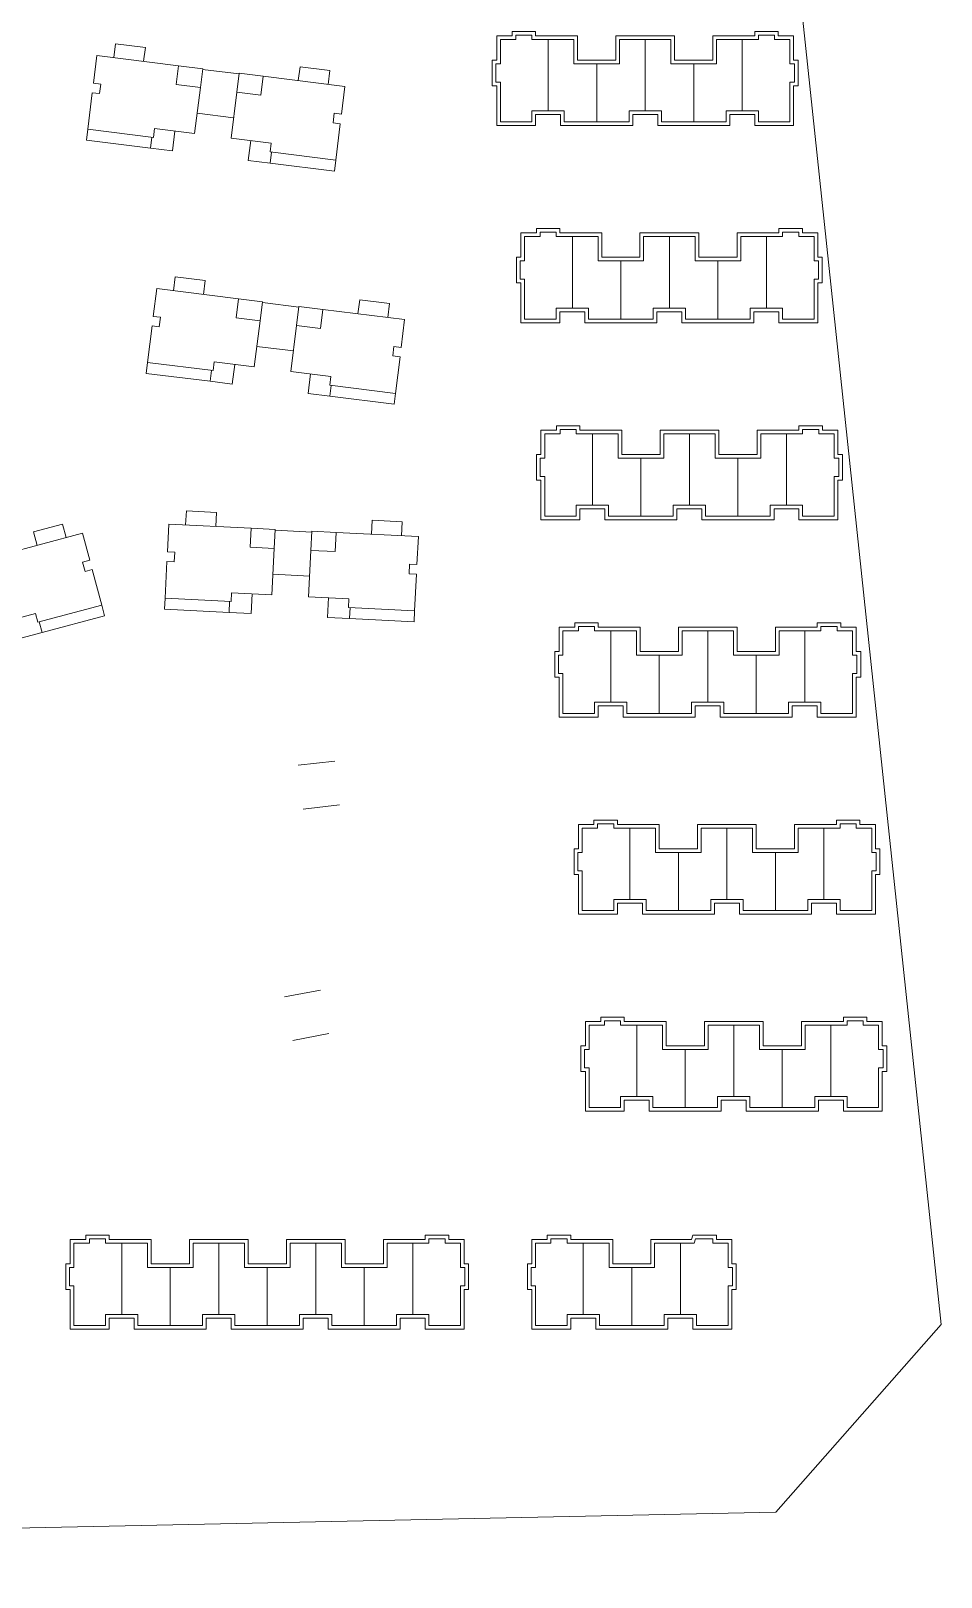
# Model space of a CAD drawing. Extents: x 217039 to 280039, y -2536 to 41961.
# Drawn here: x 224338 to 225824, y 4386 to 6908 of the extents above; entities that cross this region are included whole.
import ezdxf

# ---------------------------------------------------------------- set-up
doc = ezdxf.new("R2010")
doc.units = 0
doc.header["$LTSCALE"] = 1000
doc.header["$MEASUREMENT"] = 0
doc.layers.add('140', color=2, linetype='Continuous', lineweight=5)

msp = doc.modelspace()

# ---------------------------------------------------------------- linework, layer by layer
at = {"layer": '140', "color": 7}
for p, q in [((225824.4, 4798.4), (225334.2, 9423.5)), ((224476.5, 6887.6), (224473.7, 6864.9)), ((224525.3, 6881.5), (224476.5, 6887.6)), ((225098.9, 6860.8), (225098.9, 6900.4)), ((225098.9, 6900.4), (225124.1, 6900.4)), ((225104.9, 6854.8), (225104.9, 6894.4)), ((225104.9, 6894.4), (225130.1, 6894.4)), ((225124.1, 6900.4), (225124.1, 6907.6)), ((225124.1, 6907.6), (225162.5, 6907.6)), ((225130.1, 6894.4), (225130.1, 6901.6)), ((225130.1, 6901.6), (225156.5, 6901.6)), ((225156.5, 6901.6), (225156.5, 6894.4)), ((225156.5, 6894.4), (225224.9, 6894.4)), ((225162.5, 6907.6), (225162.5, 6900.4)), ((225162.5, 6900.4), (225230.9, 6900.4)), ((225182.9, 6778), (225182.9, 6894.4)), ((225224.9, 6894.4), (225224.9, 6854.8)), ((225230.9, 6900.4), (225230.9, 6860.8)), ((225293.3, 6860.8), (225293.3, 6900.4)), ((225293.3, 6900.4), (225389.3, 6900.4)), ((225299.3, 6854.8), (225299.3, 6894.4)), ((225299.3, 6894.4), (225341.3, 6894.4)), ((225341.3, 6778), (225341.3, 6894.4)), ((225341.3, 6778), (225341.3, 6894.4)), ((225341.3, 6778), (225341.3, 6894.4)), ((225341.3, 6778), (225341.3, 6894.4)), ((225383.3, 6894.4), (225341.3, 6894.4)), ((225383.3, 6854.8), (225383.3, 6894.4)), ((225389.3, 6900.4), (225389.3, 6860.8)), ((225451.7, 6860.8), (225451.7, 6900.4)), ((225451.7, 6900.4), (225520.1, 6900.4)), ((225526.1, 6894.4), (225457.7, 6894.4)), ((225457.7, 6894.4), (225457.7, 6854.8)), ((225499.7, 6778), (225499.7, 6894.4)), ((225520.1, 6900.4), (225520.1, 6907.6)), ((225520.1, 6907.6), (225558.5, 6907.6)), ((225552.5, 6901.6), (225526.1, 6901.6)), ((225526.1, 6901.6), (225526.1, 6894.4)), ((225552.5, 6894.4), (225552.5, 6901.6)), ((225577.7, 6894.4), (225552.5, 6894.4)), ((225558.5, 6907.6), (225558.5, 6900.4)), ((225558.5, 6900.4), (225583.7, 6900.4)), ((225577.7, 6854.8), (225577.7, 6894.4)), ((225583.7, 6900.4), (225583.7, 6860.8)), ((224440.6, 6823.1), (224446.3, 6868.4)), ((224446.3, 6868.4), (224579.6, 6851.7)), ((224522.5, 6858.9), (224525.3, 6881.5)), ((225091.7, 6818.8), (225091.7, 6860.8)), ((225091.7, 6860.8), (225098.9, 6860.8)), ((225230.9, 6860.8), (225293.3, 6860.8)), ((225389.3, 6860.8), (225451.7, 6860.8)), ((225583.7, 6860.8), (225590.9, 6860.8)), ((225590.9, 6860.8), (225590.9, 6818.8)), ((224579.6, 6851.7), (224575.8, 6820.8)), ((224579.6, 6851.7), (224618.9, 6846.8)), ((224618.9, 6846.8), (224615.1, 6815.9)), ((224678.3, 6838.2), (224618.8, 6845.6)), ((224678.5, 6839.4), (224674.6, 6808.4)), ((224717.8, 6834.5), (224678.5, 6839.4)), ((224774.9, 6827.3), (224777.8, 6850)), ((224777.8, 6850), (224826.6, 6843.9)), ((224826.6, 6843.9), (224823.8, 6821.2)), ((225097.7, 6824.8), (225097.7, 6854.8)), ((225097.7, 6854.8), (225104.9, 6854.8)), ((225224.9, 6854.8), (225299.3, 6854.8)), ((225262.1, 6854.8), (225262.1, 6760)), ((225262.1, 6854.8), (225262.1, 6760)), ((225457.7, 6854.8), (225383.3, 6854.8)), ((225420.5, 6854.8), (225420.5, 6760)), ((225420.5, 6854.8), (225420.5, 6760)), ((225584.9, 6854.8), (225577.7, 6854.8)), ((225584.9, 6824.8), (225584.9, 6854.8)), ((224452.5, 6821.6), (224440.6, 6823.1)), ((224450.6, 6806.2), (224452.5, 6821.6)), ((224575.8, 6820.8), (224615.1, 6815.9)), ((224615.1, 6815.9), (224605.7, 6740.8)), ((224717.8, 6834.5), (224713.9, 6803.5)), ((224851.1, 6817.8), (224717.8, 6834.5)), ((224845.5, 6772.6), (224851.1, 6817.8)), ((225098.9, 6818.8), (225091.7, 6818.8)), ((225104.9, 6824.8), (225097.7, 6824.8)), ((225098.9, 6754), (225098.9, 6818.8)), ((225104.9, 6760), (225104.9, 6824.8)), ((225577.7, 6760), (225577.7, 6824.8)), ((225577.7, 6824.8), (225584.9, 6824.8)), ((225590.9, 6818.8), (225583.7, 6818.8)), ((225583.7, 6818.8), (225583.7, 6754)), ((224431.3, 6748.1), (224438.7, 6807.6)), ((224438.7, 6807.6), (224450.6, 6806.2)), ((224674.6, 6808.4), (224665.3, 6733.4)), ((224713.9, 6803.5), (224674.6, 6808.4)), ((224669.4, 6766.7), (224609.9, 6774.2)), ((224831.7, 6758.6), (224833.6, 6774.1)), ((224833.6, 6774.1), (224845.5, 6772.6)), ((225156.5, 6760), (225104.9, 6760)), ((225209.3, 6778), (225156.5, 6778)), ((225156.5, 6778), (225156.5, 6760)), ((225203.3, 6772), (225162.5, 6772)), ((225162.5, 6772), (225162.5, 6754)), ((225203.3, 6754), (225203.3, 6772)), ((225209.3, 6760), (225209.3, 6778)), ((225314.9, 6760), (225209.3, 6760)), ((225341.3, 6778), (225314.9, 6778)), ((225314.9, 6778), (225314.9, 6763)), ((225314.9, 6763), (225314.9, 6760)), ((225361.7, 6772), (225320.9, 6772)), ((225320.9, 6772), (225320.9, 6754)), ((225341.3, 6778), (225367.7, 6778)), ((225361.7, 6754), (225361.7, 6772)), ((225367.7, 6778), (225367.7, 6763)), ((225367.7, 6763), (225367.7, 6760)), ((225367.7, 6760), (225473.3, 6760)), ((225473.3, 6760), (225473.3, 6778)), ((225473.3, 6778), (225526.1, 6778)), ((225520.1, 6772), (225479.3, 6772)), ((225479.3, 6772), (225479.3, 6754)), ((225520.1, 6754), (225520.1, 6772)), ((225526.1, 6778), (225526.1, 6760)), ((225526.1, 6760), (225577.7, 6760)), ((224429, 6730.2), (224431.3, 6748.1)), ((224538.4, 6734.7), (224431.3, 6748.1)), ((224533.8, 6717.2), (224536.1, 6735)), ((224540.2, 6749), (224538.4, 6734.7)), ((224605.7, 6740.8), (224540.2, 6749)), ((224573.6, 6744.8), (224569.5, 6712.7)), ((224843.6, 6757.1), (224831.7, 6758.6)), ((224836.1, 6697.6), (224843.6, 6757.1)), ((225162.5, 6754), (225098.9, 6754)), ((225262.1, 6754), (225203.3, 6754)), ((225320.9, 6754), (225262.1, 6754)), ((225479.3, 6754), (225361.7, 6754)), ((225583.7, 6754), (225520.1, 6754)), ((224533.8, 6717.2), (224429, 6730.2)), ((224569.5, 6712.7), (224533.8, 6717.2)), ((224665.3, 6733.4), (224730.7, 6725.2)), ((224697.4, 6729.4), (224693.4, 6697.2)), ((224730.7, 6725.2), (224729, 6710.9)), ((224729, 6710.9), (224836.1, 6697.6)), ((224729.1, 6692.8), (224731.3, 6710.6)), ((224693.4, 6697.2), (224729.1, 6692.8)), ((224729.1, 6692.8), (224833.9, 6679.7)), ((224833.9, 6679.7), (224836.1, 6697.6)), ((225163.6, 6578.8), (225163.6, 6586)), ((225163.6, 6586), (225202, 6586)), ((225202, 6586), (225202, 6578.8)), ((225559.6, 6578.8), (225559.6, 6586)), ((225559.6, 6586), (225598, 6586)), ((225598, 6586), (225598, 6578.8)), ((225138.4, 6539.2), (225138.4, 6578.8)), ((225138.4, 6578.8), (225163.6, 6578.8)), ((225144.4, 6533.2), (225144.4, 6572.8)), ((225144.4, 6572.8), (225169.6, 6572.8)), ((225169.6, 6572.8), (225169.6, 6580)), ((225169.6, 6580), (225196, 6580)), ((225196, 6580), (225196, 6572.8)), ((225196, 6572.8), (225264.4, 6572.8)), ((225202, 6578.8), (225270.4, 6578.8)), ((225222.4, 6456.4), (225222.4, 6572.8)), ((225264.4, 6572.8), (225264.4, 6533.2)), ((225270.4, 6578.8), (225270.4, 6539.2)), ((225332.8, 6539.2), (225332.8, 6578.8)), ((225332.8, 6578.8), (225428.8, 6578.8)), ((225338.8, 6533.2), (225338.8, 6572.8)), ((225338.8, 6572.8), (225380.8, 6572.8)), ((225380.8, 6456.4), (225380.8, 6572.8)), ((225380.8, 6456.4), (225380.8, 6572.8)), ((225380.8, 6456.4), (225380.8, 6572.8)), ((225380.8, 6456.4), (225380.8, 6572.8)), ((225422.8, 6572.8), (225380.8, 6572.8)), ((225422.8, 6533.2), (225422.8, 6572.8)), ((225428.8, 6578.8), (225428.8, 6539.2)), ((225491.2, 6539.2), (225491.2, 6578.8)), ((225491.2, 6578.8), (225559.6, 6578.8)), ((225565.6, 6572.8), (225497.2, 6572.8)), ((225497.2, 6572.8), (225497.2, 6533.2)), ((225539.2, 6456.4), (225539.2, 6572.8)), ((225592, 6580), (225565.6, 6580)), ((225565.6, 6580), (225565.6, 6572.8)), ((225592, 6572.8), (225592, 6580)), ((225617.2, 6572.8), (225592, 6572.8)), ((225598, 6578.8), (225623.2, 6578.8)), ((225617.2, 6533.2), (225617.2, 6572.8)), ((225623.2, 6578.8), (225623.2, 6539.2)), ((225131.2, 6497.2), (225131.2, 6539.2)), ((225131.2, 6539.2), (225138.4, 6539.2)), ((225137.2, 6503.2), (225137.2, 6533.2)), ((225137.2, 6533.2), (225144.4, 6533.2)), ((225264.4, 6533.2), (225338.8, 6533.2)), ((225270.4, 6539.2), (225332.8, 6539.2)), ((225301.6, 6533.2), (225301.6, 6438.4)), ((225301.6, 6533.2), (225301.6, 6438.4)), ((225497.2, 6533.2), (225422.8, 6533.2)), ((225428.8, 6539.2), (225491.2, 6539.2)), ((225460, 6533.2), (225460, 6438.4)), ((225460, 6533.2), (225460, 6438.4)), ((225624.4, 6533.2), (225617.2, 6533.2)), ((225623.2, 6539.2), (225630.4, 6539.2)), ((225624.4, 6503.2), (225624.4, 6533.2)), ((225630.4, 6539.2), (225630.4, 6497.2)), ((224538.1, 6442.7), (224543.8, 6488)), ((224543.8, 6488), (224677.1, 6471.3)), ((224574, 6507.2), (224571.2, 6484.5)), ((224622.8, 6501.1), (224574, 6507.2)), ((224620, 6478.4), (224622.8, 6501.1)), ((225138.4, 6497.2), (225131.2, 6497.2)), ((225144.4, 6503.2), (225137.2, 6503.2)), ((225138.4, 6432.4), (225138.4, 6497.2)), ((225144.4, 6438.4), (225144.4, 6503.2)), ((225617.2, 6438.4), (225617.2, 6503.2)), ((225617.2, 6503.2), (225624.4, 6503.2)), ((225630.4, 6497.2), (225623.2, 6497.2)), ((225623.2, 6497.2), (225623.2, 6432.4)), ((224677.1, 6471.3), (224673.3, 6440.4)), ((224677.1, 6471.3), (224716.4, 6466.4)), ((224716.4, 6466.4), (224712.6, 6435.4)), ((224775.8, 6457.8), (224716.3, 6465.2)), ((224776, 6459), (224772.1, 6428)), ((224815.3, 6454.1), (224776, 6459)), ((224872.4, 6446.9), (224875.2, 6469.6)), ((224875.2, 6469.6), (224924.1, 6463.5)), ((224924.1, 6463.5), (224921.2, 6440.8)), ((224550, 6441.2), (224538.1, 6442.7)), ((224548.1, 6425.7), (224550, 6441.2)), ((224673.3, 6440.4), (224712.6, 6435.4)), ((224712.6, 6435.4), (224703.2, 6360.4)), ((224815.3, 6454.1), (224811.4, 6423.1)), ((224948.6, 6437.4), (224815.3, 6454.1)), ((224943, 6392.2), (224948.6, 6437.4)), ((225202, 6432.4), (225138.4, 6432.4)), ((225196, 6438.4), (225144.4, 6438.4)), ((225248.8, 6456.4), (225196, 6456.4)), ((225196, 6456.4), (225196, 6438.4)), ((225242.8, 6450.4), (225202, 6450.4)), ((225202, 6450.4), (225202, 6432.4)), ((225242.8, 6432.4), (225242.8, 6450.4)), ((225301.6, 6432.4), (225242.8, 6432.4)), ((225248.8, 6438.4), (225248.8, 6456.4)), ((225354.4, 6438.4), (225248.8, 6438.4)), ((225360.4, 6432.4), (225301.6, 6432.4)), ((225380.8, 6456.4), (225354.4, 6456.4)), ((225354.4, 6456.4), (225354.4, 6441.4)), ((225354.4, 6441.4), (225354.4, 6438.4)), ((225401.2, 6450.4), (225360.4, 6450.4)), ((225360.4, 6450.4), (225360.4, 6432.4)), ((225380.8, 6456.4), (225407.2, 6456.4)), ((225401.2, 6432.4), (225401.2, 6450.4)), ((225518.8, 6432.4), (225401.2, 6432.4)), ((225407.2, 6456.4), (225407.2, 6441.4)), ((225407.2, 6441.4), (225407.2, 6438.4)), ((225407.2, 6438.4), (225512.8, 6438.4)), ((225512.8, 6438.4), (225512.8, 6456.4)), ((225512.8, 6456.4), (225565.6, 6456.4)), ((225559.6, 6450.4), (225518.8, 6450.4)), ((225518.8, 6450.4), (225518.8, 6432.4)), ((225559.6, 6432.4), (225559.6, 6450.4)), ((225623.2, 6432.4), (225559.6, 6432.4)), ((225565.6, 6456.4), (225565.6, 6438.4)), ((225565.6, 6438.4), (225617.2, 6438.4)), ((224528.8, 6367.7), (224536.2, 6427.2)), ((224536.2, 6427.2), (224548.1, 6425.7)), ((224772.1, 6428), (224762.7, 6353)), ((224811.4, 6423.1), (224772.1, 6428)), ((224766.9, 6386.3), (224707.4, 6393.8)), ((224929.1, 6378.2), (224931.1, 6393.7)), ((224931.1, 6393.7), (224943, 6392.2)), ((224526.5, 6349.8), (224528.8, 6367.7)), ((224635.9, 6354.3), (224528.8, 6367.7)), ((224637.7, 6368.6), (224635.9, 6354.3)), ((224703.2, 6360.4), (224637.7, 6368.6)), ((224671.1, 6364.4), (224667, 6332.3)), ((224941.1, 6376.7), (224929.1, 6378.2)), ((224933.6, 6317.1), (224941.1, 6376.7)), ((224631.3, 6336.8), (224526.5, 6349.8)), ((224631.3, 6336.8), (224633.5, 6354.6)), ((224667, 6332.3), (224631.3, 6336.8)), ((224762.7, 6353), (224828.2, 6344.8)), ((224794.9, 6349), (224790.9, 6316.8)), ((224828.2, 6344.8), (224826.4, 6330.5)), ((224790.9, 6316.8), (224826.6, 6312.4)), ((224826.4, 6330.5), (224933.6, 6317.1)), ((224826.6, 6312.4), (224828.8, 6330.2)), ((224826.6, 6312.4), (224931.4, 6299.3)), ((224931.4, 6299.3), (224933.6, 6317.1)), ((225171.2, 6217.6), (225171.2, 6257.2)), ((225171.2, 6257.2), (225196.4, 6257.2)), ((225196.4, 6257.2), (225196.4, 6264.4)), ((225196.4, 6264.4), (225234.8, 6264.4)), ((225202.4, 6251.2), (225202.4, 6258.4)), ((225202.4, 6258.4), (225228.8, 6258.4)), ((225228.8, 6258.4), (225228.8, 6251.2)), ((225234.8, 6264.4), (225234.8, 6257.2)), ((225234.8, 6257.2), (225303.2, 6257.2)), ((225303.2, 6257.2), (225303.2, 6217.6)), ((225365.6, 6217.6), (225365.6, 6257.2)), ((225365.6, 6257.2), (225461.6, 6257.2)), ((225461.6, 6257.2), (225461.6, 6217.6)), ((225524, 6217.6), (225524, 6257.2)), ((225524, 6257.2), (225592.4, 6257.2)), ((225592.4, 6257.2), (225592.4, 6264.4)), ((225592.4, 6264.4), (225630.8, 6264.4)), ((225624.8, 6258.4), (225598.4, 6258.4)), ((225598.4, 6258.4), (225598.4, 6251.2)), ((225624.8, 6251.2), (225624.8, 6258.4)), ((225630.8, 6264.4), (225630.8, 6257.2)), ((225630.8, 6257.2), (225656, 6257.2)), ((225656, 6257.2), (225656, 6217.6)), ((225177.2, 6211.6), (225177.2, 6251.2)), ((225177.2, 6251.2), (225202.4, 6251.2)), ((225228.8, 6251.2), (225297.2, 6251.2)), ((225255.2, 6134.8), (225255.2, 6251.2)), ((225297.2, 6251.2), (225297.2, 6211.6)), ((225371.6, 6211.6), (225371.6, 6251.2)), ((225371.6, 6251.2), (225413.6, 6251.2)), ((225413.6, 6134.8), (225413.6, 6251.2)), ((225413.6, 6134.8), (225413.6, 6251.2)), ((225413.6, 6134.8), (225413.6, 6251.2)), ((225413.6, 6134.8), (225413.6, 6251.2)), ((225455.6, 6251.2), (225413.6, 6251.2)), ((225455.6, 6211.6), (225455.6, 6251.2)), ((225598.4, 6251.2), (225530, 6251.2)), ((225530, 6251.2), (225530, 6211.6)), ((225572, 6134.8), (225572, 6251.2)), ((225650, 6251.2), (225624.8, 6251.2)), ((225650, 6211.6), (225650, 6251.2)), ((225164, 6175.6), (225164, 6217.6)), ((225164, 6217.6), (225171.2, 6217.6)), ((225170, 6181.6), (225170, 6211.6)), ((225170, 6211.6), (225177.2, 6211.6)), ((225297.2, 6211.6), (225371.6, 6211.6)), ((225303.2, 6217.6), (225365.6, 6217.6)), ((225334.4, 6211.6), (225334.4, 6116.8)), ((225334.4, 6211.6), (225334.4, 6116.8)), ((225530, 6211.6), (225455.6, 6211.6)), ((225461.6, 6217.6), (225524, 6217.6)), ((225492.8, 6211.6), (225492.8, 6116.8)), ((225492.8, 6211.6), (225492.8, 6116.8)), ((225657.2, 6211.6), (225650, 6211.6)), ((225656, 6217.6), (225663.2, 6217.6)), ((225657.2, 6181.6), (225657.2, 6211.6)), ((225663.2, 6217.6), (225663.2, 6175.6)), ((225177.2, 6181.6), (225170, 6181.6)), ((225177.2, 6116.8), (225177.2, 6181.6)), ((225650, 6116.8), (225650, 6181.6)), ((225650, 6181.6), (225657.2, 6181.6)), ((225171.2, 6175.6), (225164, 6175.6)), ((225171.2, 6110.8), (225171.2, 6175.6)), ((225663.2, 6175.6), (225656, 6175.6)), ((225656, 6175.6), (225656, 6110.8)), ((225281.6, 6134.8), (225228.8, 6134.8)), ((225228.8, 6134.8), (225228.8, 6116.8)), ((225281.6, 6116.8), (225281.6, 6134.8)), ((225413.6, 6134.8), (225387.2, 6134.8)), ((225387.2, 6134.8), (225387.2, 6119.8)), ((225413.6, 6134.8), (225440, 6134.8)), ((225440, 6134.8), (225440, 6119.8)), ((225545.6, 6116.8), (225545.6, 6134.8)), ((225545.6, 6134.8), (225598.4, 6134.8)), ((225598.4, 6134.8), (225598.4, 6116.8)), ((224342.7, 6091.2), (224390.2, 6103.9)), ((224390.2, 6103.9), (224396.1, 6081.9)), ((224561.2, 6058.5), (224563.5, 6104)), ((224563.5, 6104), (224697.8, 6097.2)), ((224592.2, 6125.4), (224591.1, 6102.6)), ((224641.4, 6122.9), (224592.2, 6125.4)), ((224640.2, 6100.2), (224641.4, 6122.9)), ((224894.3, 6087.3), (224895.5, 6110.1)), ((224895.5, 6110.1), (224944.6, 6107.6)), ((224944.6, 6107.6), (224943.4, 6084.8)), ((225234.8, 6110.8), (225171.2, 6110.8)), ((225228.8, 6116.8), (225177.2, 6116.8)), ((225275.6, 6128.8), (225234.8, 6128.8)), ((225234.8, 6128.8), (225234.8, 6110.8)), ((225275.6, 6110.8), (225275.6, 6128.8)), ((225334.4, 6110.8), (225275.6, 6110.8)), ((225387.2, 6116.8), (225281.6, 6116.8)), ((225393.2, 6110.8), (225334.4, 6110.8)), ((225387.2, 6119.8), (225387.2, 6116.8)), ((225434, 6128.8), (225393.2, 6128.8)), ((225393.2, 6128.8), (225393.2, 6110.8)), ((225434, 6110.8), (225434, 6128.8)), ((225551.6, 6110.8), (225434, 6110.8)), ((225440, 6119.8), (225440, 6116.8)), ((225440, 6116.8), (225545.6, 6116.8)), ((225592.4, 6128.8), (225551.6, 6128.8)), ((225551.6, 6128.8), (225551.6, 6110.8)), ((225592.4, 6110.8), (225592.4, 6128.8)), ((225656, 6110.8), (225592.4, 6110.8)), ((225598.4, 6116.8), (225650, 6116.8)), ((224422.8, 6089), (224292.9, 6054.3)), ((224348.6, 6069.2), (224342.7, 6091.2)), ((224434.5, 6045), (224422.8, 6089)), ((224697.8, 6097.2), (224696.2, 6066.1)), ((224697.8, 6097.2), (224737.3, 6095.2)), ((224737.3, 6095.2), (224735.7, 6064.1)), ((224797.2, 6091), (224737.2, 6094)), ((224797.2, 6092.2), (224795.6, 6061)), ((224836.8, 6090.2), (224797.2, 6092.2)), ((224836.8, 6090.2), (224835.2, 6059)), ((224971, 6083.4), (224836.8, 6090.2)), ((224968.7, 6037.9), (224971, 6083.4)), ((224573.2, 6057.9), (224561.2, 6058.5)), ((224572.4, 6042.3), (224573.2, 6057.9)), ((224696.2, 6066.1), (224735.7, 6064.1)), ((224735.7, 6064.1), (224731.9, 5988.6)), ((224795.6, 6061), (224791.8, 5985.5)), ((224835.2, 6059), (224795.6, 6061)), ((224422.9, 6041.9), (224434.5, 6045)), ((224427, 6026.8), (224422.9, 6041.9)), ((224438.6, 6029.9), (224427, 6026.8)), ((224454, 5971.9), (224438.6, 6029.9)), ((224557.4, 5983), (224560.4, 6042.9)), ((224560.4, 6042.9), (224572.4, 6042.3)), ((224955.9, 6022.9), (224956.7, 6038.5)), ((224956.7, 6038.5), (224968.7, 6037.9)), ((224793.5, 6019.1), (224733.6, 6022.1)), ((224967.9, 6022.3), (224955.9, 6022.9)), ((224964.9, 5962.4), (224967.9, 6022.3)), ((224556.5, 5965), (224557.4, 5983)), ((224665.3, 5977.5), (224557.4, 5983)), ((224662, 5959.7), (224662.9, 5977.7)), ((224666, 5991.9), (224665.3, 5977.5)), ((224731.9, 5988.6), (224666, 5991.9)), ((224699.5, 5990.2), (224697.9, 5957.9)), ((224791.8, 5985.5), (224857.7, 5982.2)), ((224824.2, 5983.9), (224822.5, 5951.5)), ((224857.7, 5982.2), (224857, 5967.8)), ((224282.2, 5940.9), (224346, 5958)), ((224346, 5958), (224349.7, 5944.1)), ((224349.7, 5944.1), (224454, 5971.9)), ((224356.6, 5927.3), (224458.7, 5954.5)), ((224458.7, 5954.5), (224454, 5971.9)), ((224662, 5959.7), (224556.5, 5965)), ((224697.9, 5957.9), (224662, 5959.7)), ((224857, 5967.8), (224964.9, 5962.4)), ((224858.5, 5949.7), (224859.4, 5967.7)), ((224964, 5944.4), (224964.9, 5962.4)), ((224321.9, 5918), (224356.6, 5927.3)), ((224356.6, 5927.3), (224352, 5944.7)), ((224822.5, 5951.5), (224858.5, 5949.7)), ((224858.5, 5949.7), (224964, 5944.4)), ((225201.1, 5896), (225201.1, 5935.6)), ((225201.1, 5935.6), (225226.3, 5935.6)), ((225207.1, 5890), (225207.1, 5929.6)), ((225207.1, 5929.6), (225232.3, 5929.6)), ((225226.3, 5935.6), (225226.3, 5942.8)), ((225226.3, 5942.8), (225264.7, 5942.8)), ((225232.3, 5929.6), (225232.3, 5936.8)), ((225232.3, 5936.8), (225258.7, 5936.8)), ((225258.7, 5936.8), (225258.7, 5929.6)), ((225258.7, 5929.6), (225327.1, 5929.6)), ((225264.7, 5942.8), (225264.7, 5935.6)), ((225264.7, 5935.6), (225333.1, 5935.6)), ((225285.1, 5813.2), (225285.1, 5929.6)), ((225327.1, 5929.6), (225327.1, 5890)), ((225333.1, 5935.6), (225333.1, 5896)), ((225395.5, 5896), (225395.5, 5935.6)), ((225395.5, 5935.6), (225491.5, 5935.6)), ((225401.5, 5890), (225401.5, 5929.6)), ((225401.5, 5929.6), (225443.5, 5929.6)), ((225443.5, 5813.2), (225443.5, 5929.6)), ((225443.5, 5813.2), (225443.5, 5929.6)), ((225443.5, 5813.2), (225443.5, 5929.6)), ((225443.5, 5813.2), (225443.5, 5929.6)), ((225485.5, 5929.6), (225443.5, 5929.6)), ((225485.5, 5890), (225485.5, 5929.6)), ((225491.5, 5935.6), (225491.5, 5896)), ((225553.9, 5896), (225553.9, 5935.6)), ((225553.9, 5935.6), (225622.3, 5935.6)), ((225628.3, 5929.6), (225559.9, 5929.6)), ((225559.9, 5929.6), (225559.9, 5890)), ((225601.9, 5813.2), (225601.9, 5929.6)), ((225622.3, 5935.6), (225622.3, 5942.8)), ((225622.3, 5942.8), (225660.7, 5942.8)), ((225654.7, 5936.8), (225628.3, 5936.8)), ((225628.3, 5936.8), (225628.3, 5929.6)), ((225654.7, 5929.6), (225654.7, 5936.8)), ((225679.9, 5929.6), (225654.7, 5929.6)), ((225660.7, 5942.8), (225660.7, 5935.6)), ((225660.7, 5935.6), (225685.9, 5935.6)), ((225679.9, 5890), (225679.9, 5929.6)), ((225685.9, 5935.6), (225685.9, 5896)), ((225193.9, 5854), (225193.9, 5896)), ((225193.9, 5896), (225201.1, 5896)), ((225199.9, 5860), (225199.9, 5890)), ((225199.9, 5890), (225207.1, 5890)), ((225327.1, 5890), (225401.5, 5890)), ((225333.1, 5896), (225395.5, 5896)), ((225364.3, 5890), (225364.3, 5795.2)), ((225364.3, 5890), (225364.3, 5795.2)), ((225559.9, 5890), (225485.5, 5890)), ((225491.5, 5896), (225553.9, 5896)), ((225522.7, 5890), (225522.7, 5795.2)), ((225522.7, 5890), (225522.7, 5795.2)), ((225687.1, 5890), (225679.9, 5890)), ((225685.9, 5896), (225693.1, 5896)), ((225687.1, 5860), (225687.1, 5890)), ((225693.1, 5896), (225693.1, 5854)), ((225201.1, 5854), (225193.9, 5854)), ((225207.1, 5860), (225199.9, 5860)), ((225201.1, 5789.2), (225201.1, 5854)), ((225207.1, 5795.2), (225207.1, 5860)), ((225679.9, 5795.2), (225679.9, 5860)), ((225679.9, 5860), (225687.1, 5860)), ((225693.1, 5854), (225685.9, 5854)), ((225685.9, 5854), (225685.9, 5789.2)), ((225311.5, 5813.2), (225258.7, 5813.2)), ((225258.7, 5813.2), (225258.7, 5795.2)), ((225305.5, 5807.2), (225264.7, 5807.2)), ((225264.7, 5807.2), (225264.7, 5789.2)), ((225305.5, 5789.2), (225305.5, 5807.2)), ((225311.5, 5795.2), (225311.5, 5813.2)), ((225443.5, 5813.2), (225417.1, 5813.2)), ((225417.1, 5813.2), (225417.1, 5798.2)), ((225463.9, 5807.2), (225423.1, 5807.2)), ((225423.1, 5807.2), (225423.1, 5789.2)), ((225443.5, 5813.2), (225469.9, 5813.2)), ((225463.9, 5789.2), (225463.9, 5807.2)), ((225469.9, 5813.2), (225469.9, 5798.2)), ((225575.5, 5795.2), (225575.5, 5813.2)), ((225575.5, 5813.2), (225628.3, 5813.2)), ((225622.3, 5807.2), (225581.5, 5807.2)), ((225581.5, 5807.2), (225581.5, 5789.2)), ((225622.3, 5789.2), (225622.3, 5807.2)), ((225628.3, 5813.2), (225628.3, 5795.2)), ((225264.7, 5789.2), (225201.1, 5789.2)), ((225258.7, 5795.2), (225207.1, 5795.2)), ((225364.3, 5789.2), (225305.5, 5789.2)), ((225417.1, 5795.2), (225311.5, 5795.2)), ((225423.1, 5789.2), (225364.3, 5789.2)), ((225417.1, 5798.2), (225417.1, 5795.2)), ((225581.5, 5789.2), (225463.9, 5789.2)), ((225469.9, 5798.2), (225469.9, 5795.2)), ((225469.9, 5795.2), (225575.5, 5795.2)), ((225685.9, 5789.2), (225622.3, 5789.2)), ((225628.3, 5795.2), (225679.9, 5795.2)), ((224834.6, 5717.2), (224775, 5710.6)), ((224842.5, 5645.7), (224782.9, 5639.1)), ((225232.3, 5574.4), (225232.3, 5614)), ((225232.3, 5614), (225257.5, 5614)), ((225238.3, 5568.4), (225238.3, 5608)), ((225238.3, 5608), (225263.5, 5608)), ((225257.5, 5614), (225257.5, 5621.2)), ((225257.5, 5621.2), (225295.9, 5621.2)), ((225263.5, 5608), (225263.5, 5615.2)), ((225263.5, 5615.2), (225289.9, 5615.2)), ((225289.9, 5615.2), (225289.9, 5608)), ((225289.9, 5608), (225358.3, 5608)), ((225295.9, 5621.2), (225295.9, 5614)), ((225295.9, 5614), (225364.3, 5614)), ((225316.3, 5491.6), (225316.3, 5608)), ((225358.3, 5608), (225358.3, 5568.4)), ((225364.3, 5614), (225364.3, 5574.4)), ((225426.7, 5574.4), (225426.7, 5614)), ((225426.7, 5614), (225522.7, 5614)), ((225432.7, 5568.4), (225432.7, 5608)), ((225432.7, 5608), (225474.7, 5608)), ((225474.7, 5491.6), (225474.7, 5608)), ((225474.7, 5491.6), (225474.7, 5608)), ((225474.7, 5491.6), (225474.7, 5608)), ((225474.7, 5491.6), (225474.7, 5608)), ((225516.7, 5608), (225474.7, 5608)), ((225516.7, 5568.4), (225516.7, 5608)), ((225522.7, 5614), (225522.7, 5574.4)), ((225585.1, 5574.4), (225585.1, 5614)), ((225585.1, 5614), (225653.5, 5614)), ((225659.5, 5608), (225591.1, 5608)), ((225591.1, 5608), (225591.1, 5568.4)), ((225633.1, 5491.6), (225633.1, 5608)), ((225653.5, 5614), (225653.5, 5621.2)), ((225653.5, 5621.2), (225691.9, 5621.2)), ((225685.9, 5615.2), (225659.5, 5615.2)), ((225659.5, 5615.2), (225659.5, 5608)), ((225685.9, 5608), (225685.9, 5615.2)), ((225711.1, 5608), (225685.9, 5608)), ((225691.9, 5621.2), (225691.9, 5614)), ((225691.9, 5614), (225717.1, 5614)), ((225711.1, 5568.4), (225711.1, 5608)), ((225717.1, 5614), (225717.1, 5574.4)), ((225225.1, 5532.4), (225225.1, 5574.4)), ((225225.1, 5574.4), (225232.3, 5574.4)), ((225364.3, 5574.4), (225426.7, 5574.4)), ((225522.7, 5574.4), (225585.1, 5574.4)), ((225717.1, 5574.4), (225724.3, 5574.4)), ((225724.3, 5574.4), (225724.3, 5532.4)), ((225231.1, 5538.4), (225231.1, 5568.4)), ((225231.1, 5568.4), (225238.3, 5568.4)), ((225358.3, 5568.4), (225432.7, 5568.4)), ((225395.5, 5568.4), (225395.5, 5473.6)), ((225395.5, 5568.4), (225395.5, 5473.6)), ((225591.1, 5568.4), (225516.7, 5568.4)), ((225553.9, 5568.4), (225553.9, 5473.6)), ((225553.9, 5568.4), (225553.9, 5473.6)), ((225718.3, 5568.4), (225711.1, 5568.4)), ((225718.3, 5538.4), (225718.3, 5568.4)), ((225232.3, 5532.4), (225225.1, 5532.4)), ((225238.3, 5538.4), (225231.1, 5538.4)), ((225232.3, 5467.6), (225232.3, 5532.4)), ((225238.3, 5473.6), (225238.3, 5538.4)), ((225711.1, 5473.6), (225711.1, 5538.4)), ((225711.1, 5538.4), (225718.3, 5538.4)), ((225724.3, 5532.4), (225717.1, 5532.4)), ((225717.1, 5532.4), (225717.1, 5467.6)), ((225289.9, 5473.6), (225238.3, 5473.6)), ((225342.7, 5491.6), (225289.9, 5491.6)), ((225289.9, 5491.6), (225289.9, 5473.6)), ((225336.7, 5485.6), (225295.9, 5485.6)), ((225295.9, 5485.6), (225295.9, 5467.6)), ((225336.7, 5467.6), (225336.7, 5485.6)), ((225342.7, 5473.6), (225342.7, 5491.6)), ((225448.3, 5473.6), (225342.7, 5473.6)), ((225474.7, 5491.6), (225448.3, 5491.6)), ((225448.3, 5491.6), (225448.3, 5476.6)), ((225448.3, 5476.6), (225448.3, 5473.6)), ((225495.1, 5485.6), (225454.3, 5485.6)), ((225454.3, 5485.6), (225454.3, 5467.6)), ((225474.7, 5491.6), (225501.1, 5491.6)), ((225495.1, 5467.6), (225495.1, 5485.6)), ((225501.1, 5491.6), (225501.1, 5476.6)), ((225501.1, 5476.6), (225501.1, 5473.6)), ((225501.1, 5473.6), (225606.7, 5473.6)), ((225606.7, 5473.6), (225606.7, 5491.6)), ((225606.7, 5491.6), (225659.5, 5491.6)), ((225653.5, 5485.6), (225612.7, 5485.6)), ((225612.7, 5485.6), (225612.7, 5467.6)), ((225653.5, 5467.6), (225653.5, 5485.6)), ((225659.5, 5491.6), (225659.5, 5473.6)), ((225659.5, 5473.6), (225711.1, 5473.6)), ((225295.9, 5467.6), (225232.3, 5467.6)), ((225395.5, 5467.6), (225336.7, 5467.6)), ((225454.3, 5467.6), (225395.5, 5467.6)), ((225612.7, 5467.6), (225495.1, 5467.6)), ((225717.1, 5467.6), (225653.5, 5467.6)), ((224811.3, 5343.7), (224752.3, 5332.5)), ((225268.8, 5292.4), (225268.8, 5299.6)), ((225268.8, 5299.6), (225307.2, 5299.6)), ((225307.2, 5299.6), (225307.2, 5292.4)), ((225664.8, 5292.4), (225664.8, 5299.6)), ((225664.8, 5299.6), (225703.2, 5299.6)), ((225703.2, 5299.6), (225703.2, 5292.4)), ((224824.7, 5272.9), (224765.8, 5261.7)), ((225243.6, 5252.8), (225243.6, 5292.4)), ((225243.6, 5292.4), (225268.8, 5292.4)), ((225249.6, 5246.8), (225249.6, 5286.4)), ((225249.6, 5286.4), (225274.8, 5286.4)), ((225274.8, 5286.4), (225274.8, 5293.6)), ((225274.8, 5293.6), (225301.2, 5293.6)), ((225301.2, 5293.6), (225301.2, 5286.4)), ((225301.2, 5286.4), (225369.6, 5286.4)), ((225307.2, 5292.4), (225375.6, 5292.4)), ((225327.6, 5170), (225327.6, 5286.4)), ((225369.6, 5286.4), (225369.6, 5246.8)), ((225375.6, 5292.4), (225375.6, 5252.8)), ((225438, 5252.8), (225438, 5292.4)), ((225438, 5292.4), (225534, 5292.4)), ((225444, 5246.8), (225444, 5286.4)), ((225444, 5286.4), (225486, 5286.4)), ((225486, 5170), (225486, 5286.4)), ((225486, 5170), (225486, 5286.4)), ((225486, 5170), (225486, 5286.4)), ((225486, 5170), (225486, 5286.4)), ((225528, 5286.4), (225486, 5286.4)), ((225528, 5246.8), (225528, 5286.4)), ((225534, 5292.4), (225534, 5252.8)), ((225596.4, 5252.8), (225596.4, 5292.4)), ((225596.4, 5292.4), (225664.8, 5292.4)), ((225670.8, 5286.4), (225602.4, 5286.4)), ((225602.4, 5286.4), (225602.4, 5246.8)), ((225644.4, 5170), (225644.4, 5286.4)), ((225697.2, 5293.6), (225670.8, 5293.6)), ((225670.8, 5293.6), (225670.8, 5286.4)), ((225697.2, 5286.4), (225697.2, 5293.6)), ((225722.4, 5286.4), (225697.2, 5286.4)), ((225703.2, 5292.4), (225728.4, 5292.4)), ((225722.4, 5246.8), (225722.4, 5286.4)), ((225728.4, 5292.4), (225728.4, 5252.8)), ((225236.4, 5210.8), (225236.4, 5252.8)), ((225236.4, 5252.8), (225243.6, 5252.8)), ((225242.4, 5216.8), (225242.4, 5246.8)), ((225242.4, 5246.8), (225249.6, 5246.8)), ((225369.6, 5246.8), (225444, 5246.8)), ((225375.6, 5252.8), (225438, 5252.8)), ((225406.8, 5246.8), (225406.8, 5152)), ((225406.8, 5246.8), (225406.8, 5152)), ((225602.4, 5246.8), (225528, 5246.8)), ((225534, 5252.8), (225596.4, 5252.8)), ((225565.2, 5246.8), (225565.2, 5152)), ((225565.2, 5246.8), (225565.2, 5152)), ((225729.6, 5246.8), (225722.4, 5246.8)), ((225728.4, 5252.8), (225735.6, 5252.8)), ((225729.6, 5216.8), (225729.6, 5246.8)), ((225735.6, 5252.8), (225735.6, 5210.8)), ((225243.6, 5210.8), (225236.4, 5210.8)), ((225249.6, 5216.8), (225242.4, 5216.8)), ((225243.6, 5146), (225243.6, 5210.8)), ((225249.6, 5152), (225249.6, 5216.8)), ((225722.4, 5152), (225722.4, 5216.8)), ((225722.4, 5216.8), (225729.6, 5216.8)), ((225735.6, 5210.8), (225728.4, 5210.8)), ((225728.4, 5210.8), (225728.4, 5146)), ((225307.2, 5146), (225243.6, 5146)), ((225301.2, 5152), (225249.6, 5152)), ((225354, 5170), (225301.2, 5170)), ((225301.2, 5170), (225301.2, 5152)), ((225348, 5164), (225307.2, 5164)), ((225307.2, 5164), (225307.2, 5146)), ((225348, 5146), (225348, 5164)), ((225406.8, 5146), (225348, 5146)), ((225354, 5152), (225354, 5170)), ((225459.6, 5152), (225354, 5152)), ((225465.6, 5146), (225406.8, 5146)), ((225486, 5170), (225459.6, 5170)), ((225459.6, 5170), (225459.6, 5155)), ((225459.6, 5155), (225459.6, 5152)), ((225506.4, 5164), (225465.6, 5164)), ((225465.6, 5164), (225465.6, 5146)), ((225486, 5170), (225512.4, 5170)), ((225506.4, 5146), (225506.4, 5164)), ((225624, 5146), (225506.4, 5146)), ((225512.4, 5170), (225512.4, 5155)), ((225512.4, 5155), (225512.4, 5152)), ((225512.4, 5152), (225618, 5152)), ((225618, 5152), (225618, 5170)), ((225618, 5170), (225670.8, 5170)), ((225664.8, 5164), (225624, 5164)), ((225624, 5164), (225624, 5146)), ((225664.8, 5146), (225664.8, 5164)), ((225728.4, 5146), (225664.8, 5146)), ((225670.8, 5170), (225670.8, 5152)), ((225670.8, 5152), (225722.4, 5152)), ((224427.9, 4936.8), (224427.9, 4944)), ((224427.9, 4944), (224466.3, 4944)), ((224466.3, 4944), (224466.3, 4936.8)), ((224982.3, 4936.8), (224982.3, 4944)), ((224982.3, 4944), (225020.7, 4944)), ((225020.7, 4944), (225020.7, 4936.8)), ((225219.9, 4944), (225181.5, 4944)), ((225181.5, 4944), (225181.5, 4936.8)), ((225219.9, 4936.8), (225219.9, 4944)), ((225419.1, 4944), (225417, 4936.8)), ((225457.5, 4944), (225419.1, 4944)), ((225457.5, 4936.8), (225457.5, 4944)), ((224402.7, 4897.2), (224402.7, 4936.8)), ((224402.7, 4936.8), (224427.9, 4936.8)), ((224408.7, 4891.2), (224408.7, 4930.8)), ((224408.7, 4930.8), (224433.9, 4930.8)), ((224433.9, 4930.8), (224433.9, 4938)), ((224433.9, 4938), (224460.3, 4938)), ((224460.3, 4938), (224460.3, 4930.8)), ((224460.3, 4930.8), (224528.7, 4930.8)), ((224466.3, 4936.8), (224534.7, 4936.8)), ((224486.7, 4814.4), (224486.7, 4930.8)), ((224528.7, 4930.8), (224528.7, 4891.2)), ((224534.7, 4936.8), (224534.7, 4897.2)), ((224597.1, 4897.2), (224597.1, 4936.8)), ((224597.1, 4936.8), (224693.1, 4936.8)), ((224603.1, 4891.2), (224603.1, 4930.8)), ((224603.1, 4930.8), (224687.1, 4930.8)), ((224645.1, 4814.4), (224645.1, 4930.8)), ((224645.1, 4814.4), (224645.1, 4930.8)), ((224687.1, 4930.8), (224687.1, 4891.2)), ((224693.1, 4936.8), (224693.1, 4897.2)), ((224755.5, 4897.2), (224755.5, 4936.8)), ((224755.5, 4936.8), (224851.5, 4936.8)), ((224761.5, 4891.2), (224761.5, 4930.8)), ((224761.5, 4930.8), (224845.5, 4930.8)), ((224803.5, 4814.4), (224803.5, 4930.8)), ((224803.5, 4814.4), (224803.5, 4930.8)), ((224803.5, 4814.4), (224803.5, 4930.8)), ((224803.5, 4814.4), (224803.5, 4930.8)), ((224845.5, 4930.8), (224845.5, 4891.2)), ((224851.5, 4936.8), (224851.5, 4897.2)), ((224913.9, 4897.2), (224913.9, 4936.8)), ((224913.9, 4936.8), (224982.3, 4936.8)), ((224919.9, 4891.2), (224919.9, 4930.8)), ((224919.9, 4930.8), (224988.3, 4930.8)), ((224961.9, 4814.4), (224961.9, 4930.8)), ((224988.3, 4930.8), (224988.3, 4938)), ((224988.3, 4938), (225014.7, 4938)), ((225014.7, 4938), (225014.7, 4930.8)), ((225014.7, 4930.8), (225039.9, 4930.8)), ((225020.7, 4936.8), (225045.9, 4936.8)), ((225039.9, 4930.8), (225039.9, 4891.2)), ((225045.9, 4936.8), (225045.9, 4897.2)), ((225181.5, 4936.8), (225156.3, 4936.8)), ((225156.3, 4936.8), (225156.3, 4897.2)), ((225187.5, 4930.8), (225162.3, 4930.8)), ((225162.3, 4930.8), (225162.3, 4891.2)), ((225213.9, 4938), (225187.5, 4938)), ((225187.5, 4938), (225187.5, 4930.8)), ((225213.9, 4930.8), (225213.9, 4938)), ((225282.3, 4930.8), (225213.9, 4930.8)), ((225288.3, 4936.8), (225219.9, 4936.8)), ((225240.3, 4814.4), (225240.3, 4930.8)), ((225282.3, 4891.2), (225282.3, 4930.8)), ((225288.3, 4897.2), (225288.3, 4936.8)), ((225417, 4936.8), (225350.7, 4936.8)), ((225350.7, 4936.8), (225350.7, 4897.2)), ((225421.5, 4930.8), (225356.7, 4930.8)), ((225356.7, 4930.8), (225356.7, 4891.2)), ((225398.7, 4814.4), (225398.7, 4930.8)), ((225423.6, 4938), (225421.5, 4930.8)), ((225451.5, 4938), (225423.6, 4938)), ((225451.5, 4930.8), (225451.5, 4938)), ((225476.7, 4930.8), (225451.5, 4930.8)), ((225482.7, 4936.8), (225457.5, 4936.8)), ((225476.7, 4891.2), (225476.7, 4930.8)), ((225482.7, 4897.2), (225482.7, 4936.8)), ((224395.5, 4855.2), (224395.5, 4897.2)), ((224395.5, 4897.2), (224402.7, 4897.2)), ((224534.7, 4897.2), (224597.1, 4897.2)), ((224693.1, 4897.2), (224755.5, 4897.2)), ((224851.5, 4897.2), (224913.9, 4897.2)), ((225045.9, 4897.2), (225053.1, 4897.2)), ((225053.1, 4897.2), (225053.1, 4855.2)), ((225156.3, 4897.2), (225149.1, 4897.2)), ((225149.1, 4897.2), (225149.1, 4855.2)), ((225350.7, 4897.2), (225288.3, 4897.2)), ((225489.9, 4897.2), (225482.7, 4897.2)), ((225489.9, 4855.2), (225489.9, 4897.2)), ((224401.5, 4861.2), (224401.5, 4891.2)), ((224401.5, 4891.2), (224408.7, 4891.2)), ((224528.7, 4891.2), (224603.1, 4891.2)), ((224565.9, 4891.2), (224565.9, 4796.4)), ((224565.9, 4891.2), (224565.9, 4796.4)), ((224687.1, 4891.2), (224761.5, 4891.2)), ((224724.3, 4891.2), (224724.3, 4796.4)), ((224724.3, 4891.2), (224724.3, 4796.4)), ((224724.3, 4891.2), (224724.3, 4796.4)), ((224724.3, 4891.2), (224724.3, 4796.4)), ((224845.5, 4891.2), (224919.9, 4891.2)), ((224882.7, 4891.2), (224882.7, 4796.4)), ((224882.7, 4891.2), (224882.7, 4796.4)), ((224882.7, 4891.2), (224882.7, 4796.4)), ((224882.7, 4891.2), (224882.7, 4796.4)), ((225039.9, 4891.2), (225047.1, 4891.2)), ((225047.1, 4891.2), (225047.1, 4861.2)), ((225162.3, 4891.2), (225155.1, 4891.2)), ((225155.1, 4891.2), (225155.1, 4861.2)), ((225356.7, 4891.2), (225282.3, 4891.2)), ((225319.5, 4891.2), (225319.5, 4796.4)), ((225483.9, 4891.2), (225476.7, 4891.2)), ((225483.9, 4861.2), (225483.9, 4891.2)), ((224402.7, 4855.2), (224395.5, 4855.2)), ((224408.7, 4861.2), (224401.5, 4861.2)), ((224402.7, 4790.4), (224402.7, 4855.2)), ((224408.7, 4796.4), (224408.7, 4861.2)), ((225047.1, 4861.2), (225039.9, 4861.2)), ((225039.9, 4861.2), (225039.9, 4796.4)), ((225053.1, 4855.2), (225045.9, 4855.2)), ((225045.9, 4855.2), (225045.9, 4790.4)), ((225149.1, 4855.2), (225156.3, 4855.2)), ((225155.1, 4861.2), (225162.3, 4861.2)), ((225156.3, 4855.2), (225156.3, 4790.4)), ((225162.3, 4861.2), (225162.3, 4796.4)), ((225476.7, 4796.4), (225476.7, 4861.2)), ((225476.7, 4861.2), (225483.9, 4861.2)), ((225482.7, 4790.4), (225482.7, 4855.2)), ((225482.7, 4855.2), (225489.9, 4855.2)), ((224460.3, 4796.4), (224408.7, 4796.4)), ((224513.1, 4814.4), (224460.3, 4814.4)), ((224460.3, 4814.4), (224460.3, 4796.4)), ((224507.1, 4808.4), (224466.3, 4808.4)), ((224466.3, 4808.4), (224466.3, 4790.4)), ((224507.1, 4790.4), (224507.1, 4808.4)), ((224513.1, 4796.4), (224513.1, 4814.4)), ((224618.7, 4796.4), (224513.1, 4796.4)), ((224671.5, 4814.4), (224618.7, 4814.4)), ((224618.7, 4814.4), (224618.7, 4799.4)), ((224618.7, 4799.4), (224618.7, 4796.4)), ((224665.5, 4808.4), (224624.7, 4808.4)), ((224624.7, 4808.4), (224624.7, 4790.4)), ((224665.5, 4790.4), (224665.5, 4808.4)), ((224671.5, 4796.4), (224671.5, 4814.4)), ((224718.3, 4796.4), (224671.5, 4796.4)), ((224777.1, 4796.4), (224718.3, 4796.4)), ((224829.9, 4814.4), (224777.1, 4814.4)), ((224777.1, 4814.4), (224777.1, 4796.4)), ((224823.9, 4808.4), (224783.1, 4808.4)), ((224783.1, 4808.4), (224783.1, 4790.4)), ((224823.9, 4790.4), (224823.9, 4808.4)), ((224829.9, 4799.4), (224829.9, 4814.4)), ((224829.9, 4796.4), (224829.9, 4799.4)), ((224935.5, 4796.4), (224829.9, 4796.4)), ((224988.3, 4814.4), (224935.5, 4814.4)), ((224935.5, 4814.4), (224935.5, 4796.4)), ((224982.3, 4808.4), (224941.5, 4808.4)), ((224941.5, 4808.4), (224941.5, 4790.4)), ((224982.3, 4790.4), (224982.3, 4808.4)), ((224988.3, 4796.4), (224988.3, 4814.4)), ((225039.9, 4796.4), (224988.3, 4796.4)), ((225162.3, 4796.4), (225213.9, 4796.4)), ((225213.9, 4796.4), (225213.9, 4814.4)), ((225213.9, 4814.4), (225266.7, 4814.4)), ((225219.9, 4790.4), (225219.9, 4808.4)), ((225219.9, 4808.4), (225260.7, 4808.4)), ((225260.7, 4808.4), (225260.7, 4790.4)), ((225266.7, 4814.4), (225266.7, 4796.4)), ((225266.7, 4796.4), (225372.3, 4796.4)), ((225372.3, 4796.4), (225372.3, 4814.4)), ((225372.3, 4814.4), (225425.1, 4814.4)), ((225378.3, 4790.4), (225378.3, 4808.4)), ((225378.3, 4808.4), (225419.1, 4808.4)), ((225419.1, 4808.4), (225419.1, 4790.4)), ((225425.1, 4814.4), (225425.1, 4796.4)), ((225425.1, 4796.4), (225476.7, 4796.4)), ((225554.5, 4492), (225824.4, 4798.4)), ((224466.3, 4790.4), (224402.7, 4790.4)), ((224565.9, 4790.4), (224507.1, 4790.4)), ((224624.7, 4790.4), (224565.9, 4790.4)), ((224783.1, 4790.4), (224665.5, 4790.4)), ((224941.5, 4790.4), (224823.9, 4790.4)), ((225045.9, 4790.4), (224982.3, 4790.4)), ((225156.3, 4790.4), (225219.9, 4790.4)), ((225260.7, 4790.4), (225378.3, 4790.4)), ((225419.1, 4790.4), (225482.7, 4790.4)), ((220514.5, 4386.2), (225554.5, 4492))]:
    msp.add_line(p, q, dxfattribs=at)

doc.saveas('drawing.dxf')
